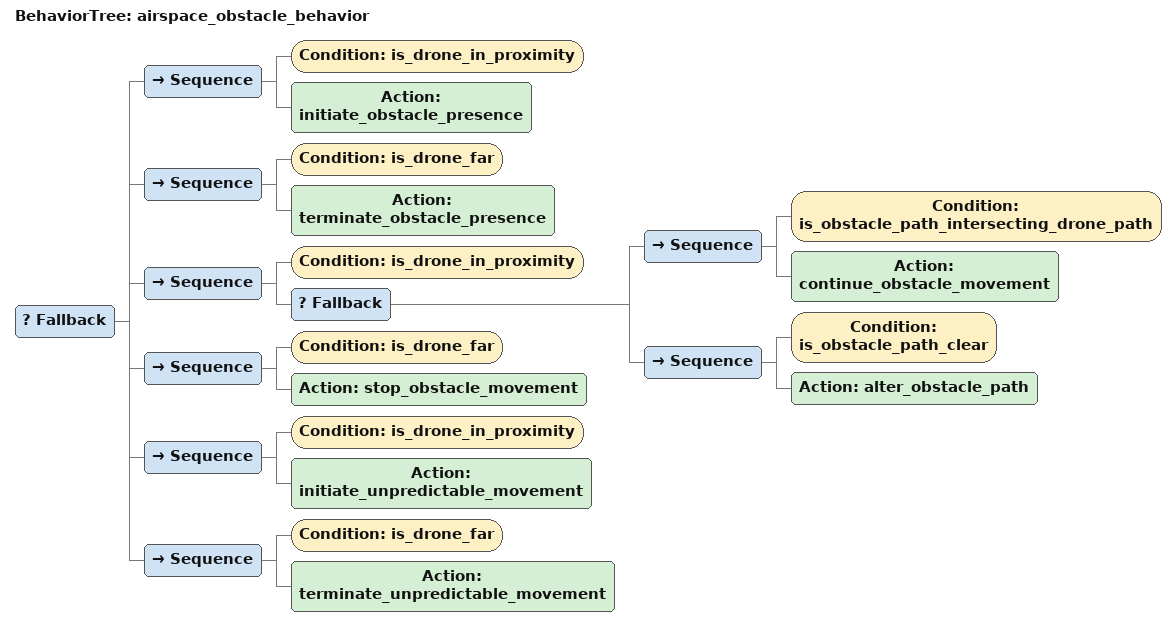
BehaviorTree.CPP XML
<root BTCPP_format="4">
    <BehaviorTree ID="airspace_obstacle_behavior">
        <Fallback>
            <!-- Subtree for stationary obstacles -->
            <Sequence>
                <Condition ID="is_drone_in_proximity"/>
                <Action ID="initiate_obstacle_presence"/>
            </Sequence>
            <Sequence>
                <Condition ID="is_drone_far"/>
                <Action ID="terminate_obstacle_presence"/>
            </Sequence>

            <!-- Subtree for moving obstacles -->
            <Sequence>
                <Condition ID="is_drone_in_proximity"/>
                <Fallback>
                    <Sequence>
                        <Condition ID="is_obstacle_path_intersecting_drone_path"/>
                        <Action ID="continue_obstacle_movement"/>
                    </Sequence>
                    <Sequence>
                        <Condition ID="is_obstacle_path_clear"/>
                        <Action ID="alter_obstacle_path"/>
                    </Sequence>
                </Fallback>
            </Sequence>
            <Sequence>
                <Condition ID="is_drone_far"/>
                <Action ID="stop_obstacle_movement"/>
            </Sequence>

            <!-- Subtree for unpredictable obstacles -->
            <Sequence>
                <Condition ID="is_drone_in_proximity"/>
                <Action ID="initiate_unpredictable_movement"/>
            </Sequence>
            <Sequence>
                <Condition ID="is_drone_far"/>
                <Action ID="terminate_unpredictable_movement"/>
            </Sequence>
        </Fallback>
    </BehaviorTree>
</root>
